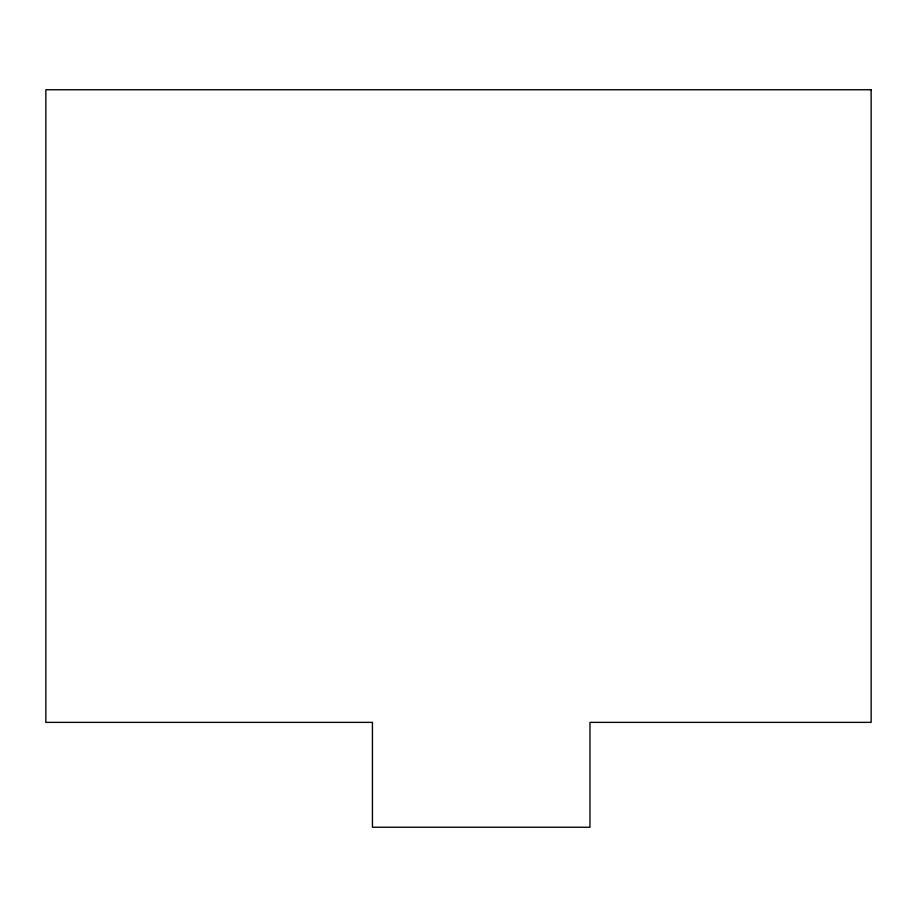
<?xml version="1.0" encoding="UTF-8"?>
<svg xmlns="http://www.w3.org/2000/svg" width="917" height="917" viewBox="0 0 917 917"><rect width="100%" height="100%" fill="white"/><g stroke="black" fill="none" stroke-linecap="round" stroke-linejoin="round"><path stroke-width="1.38" d="M871.15 89.751L45.85 89.751L45.85 722.367L372.44 722.367L372.44 827.249L589.963 827.249L589.963 722.367L871.15 722.367L871.15 89.751"/></g></svg>
